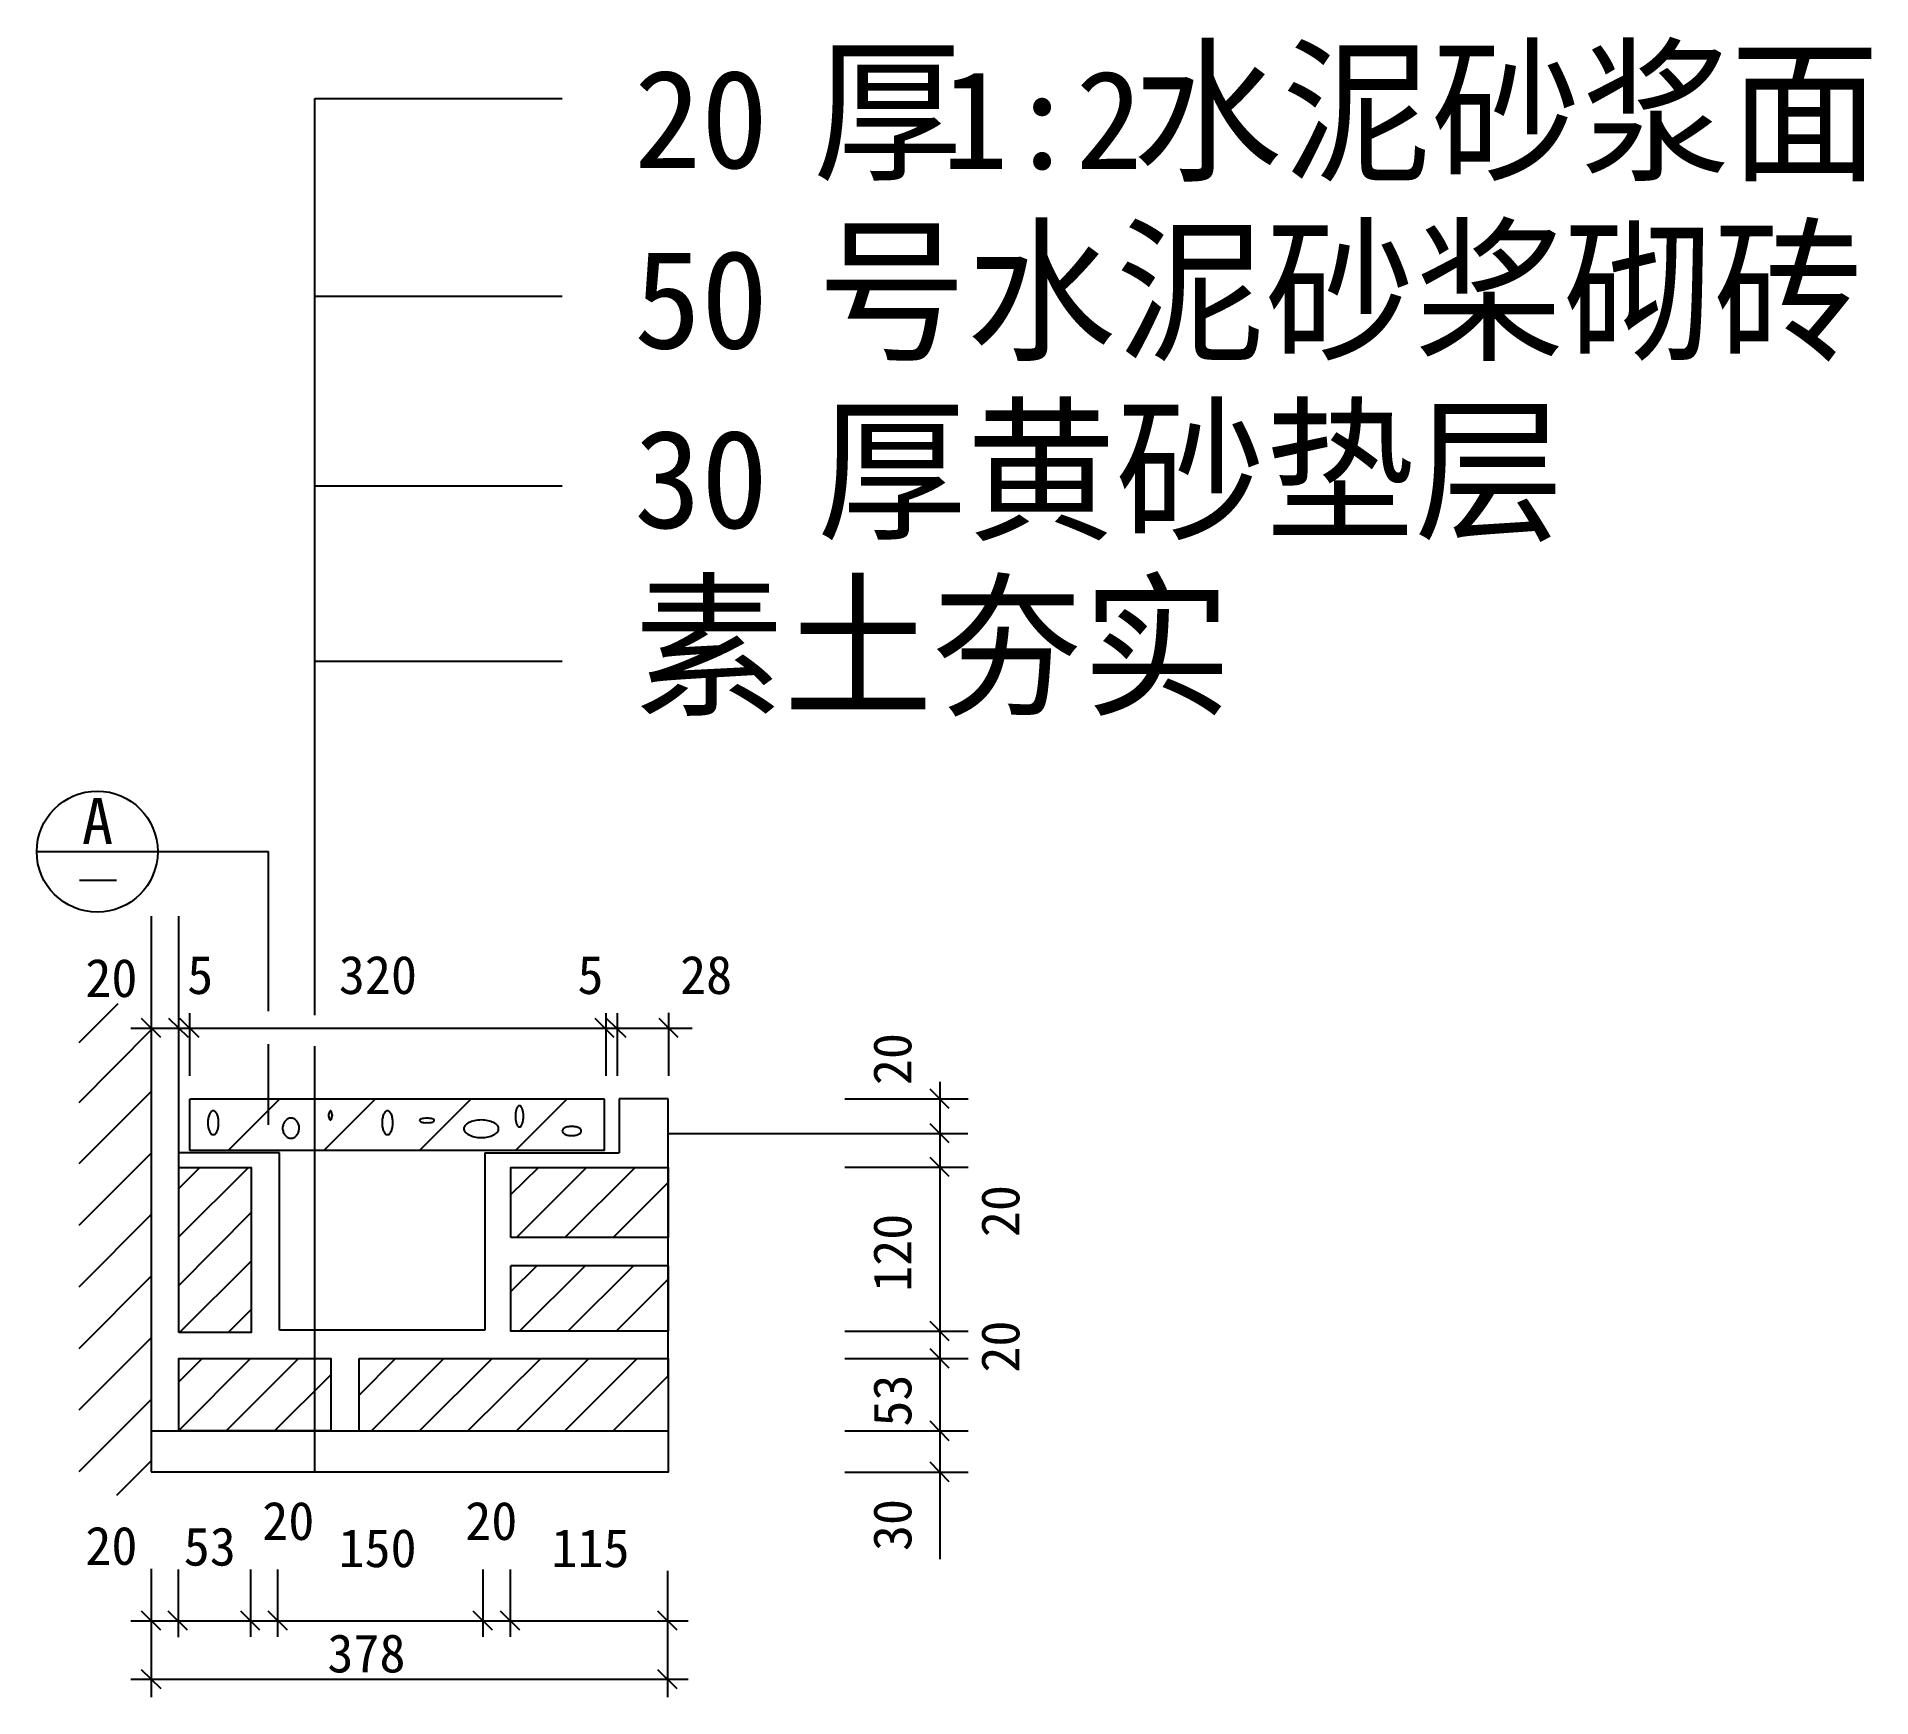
# Model space of a CAD drawing. Header units: metres. Extents: x 407.5 to 455.4, y 190.8 to 234.1.
import ezdxf

# ---------------------------------------------------------------- set-up
doc = ezdxf.new("R2010")
doc.units = ezdxf.units.M

msp = doc.modelspace()

# ---------------------------------------------------------------- linework, layer by layer
for p, q in [((414.75, 210.25), (414.75, 232.51)), ((414.75, 232.51), (421.21, 232.51)), ((414.75, 227.35), (421.21, 227.35)), ((414.75, 222.39), (421.21, 222.39)), ((414.75, 217.81), (421.21, 217.81)), ((407.49, 212.84), (413.54, 212.84)), ((413.54, 210.25), (413.54, 212.84)), ((408.61, 212.09), (409.57, 212.09)), ((411.2, 204.21), (411.2, 211.15)), ((413.54, 208.67), (413.54, 210.25)), ((414.75, 208.57), (414.75, 210.25)), ((409.61, 208.86), (408.59, 207.84)), ((411.48, 208.62), (411.48, 206.98)), ((422.35, 208.62), (422.35, 206.98)), ((422.65, 208.62), (422.65, 206.98)), ((423.99, 208.63), (423.99, 206.98)), ((410.48, 208.18), (408.59, 206.28)), ((409.95, 208.23), (424.61, 208.23)), ((413.54, 205.7), (413.54, 207.81)), ((414.75, 196.63), (414.75, 207.76)), ((410.48, 206.57), (408.59, 204.68)), ((431.07, 206.83), (431.07, 194.36)), ((411.49, 205.03), (411.49, 206.37)), ((412.49, 205.03), (413.83, 206.37)), ((414.99, 205.03), (416.33, 206.37)), ((417.49, 205.03), (418.83, 206.37)), ((419.99, 205.03), (421.33, 206.37)), ((423.98, 206.38), (422.7, 206.38)), ((422.7, 206.38), (422.7, 204.97)), ((423.98, 199.15), (423.98, 206.38)), ((428.59, 206.38), (431.81, 206.38)), ((410.48, 204.96), (408.59, 203.07)), ((413.83, 204.97), (411.2, 204.97)), ((411.2, 202.78), (413.02, 204.59)), ((411.2, 204.04), (411.75, 204.59)), ((422.32, 205.03), (411.49, 205.03)), ((413.83, 200.34), (413.83, 204.97)), ((419.19, 204.97), (419.19, 200.34)), ((419.19, 204.97), (422.7, 204.97)), ((419.87, 203.88), (420.59, 204.59)), ((420.02, 202.76), (421.85, 204.59)), ((421.28, 202.76), (423.12, 204.59)), ((428.59, 204.6), (431.81, 204.6)), ((422.54, 202.76), (423.98, 204.2)), ((410.48, 203.36), (408.59, 201.46)), ((411.2, 201.51), (413.09, 203.41)), ((410.48, 201.75), (408.59, 199.85)), ((411.22, 200.28), (413.09, 202.14)), ((419.87, 201.35), (420.55, 202.02)), ((420.1, 200.31), (421.81, 202.02)), ((421.36, 200.31), (423.07, 202.02)), ((422.62, 200.31), (423.98, 201.67)), ((412.49, 200.28), (413.09, 200.88)), ((419.19, 200.34), (413.83, 200.34)), ((428.59, 200.31), (431.81, 200.31)), ((410.48, 200.14), (408.59, 198.25)), ((411.2, 197.72), (413.07, 199.6)), ((411.2, 198.99), (411.81, 199.6)), ((412.44, 197.71), (414.33, 199.6)), ((415.91, 199.6), (423.98, 199.6)), ((415.91, 197.71), (415.91, 199.6)), ((415.91, 198.64), (416.86, 199.6)), ((416.23, 197.71), (418.12, 199.6)), ((417.49, 197.71), (419.38, 199.6)), ((418.75, 197.71), (420.65, 199.6)), ((420.02, 197.71), (421.91, 199.6)), ((421.28, 197.71), (423.17, 199.6)), ((423.98, 199.6), (423.98, 197.71)), ((428.59, 199.6), (431.81, 199.6)), ((413.7, 197.71), (415.17, 199.17)), ((422.54, 197.71), (423.98, 199.15)), ((410.48, 198.53), (408.59, 196.64)), ((428.59, 197.71), (431.81, 197.71)), ((410.48, 196.93), (409.57, 196.02)), ((428.59, 196.63), (431.81, 196.63)), ((410.48, 194.11), (410.48, 190.75)), ((411.18, 194.09), (411.18, 192.32)), ((413.07, 194.09), (413.07, 192.33)), ((413.78, 194.09), (413.78, 192.33)), ((419.14, 194.09), (419.14, 192.33)), ((419.85, 194.09), (419.85, 192.33)), ((423.96, 194.05), (423.96, 190.75)), ((409.95, 192.75), (424.5, 192.75)), ((409.95, 191.22), (424.5, 191.22))]:
    msp.add_line(p, q)
for points in [[(410.48, 211.15), (410.48, 196.64)], [(410.73, 207.98), (410.23, 208.48)], [(411.45, 207.98), (410.94, 208.48)], [(411.73, 207.98), (411.23, 208.48)], [(422.57, 207.98), (422.07, 208.48)], [(422.88, 207.98), (422.37, 208.48)], [(424.24, 207.98), (423.74, 208.48)], [(431.32, 206.13), (430.82, 206.63)], [(422.32, 206.37), (411.49, 206.37)], [(422.32, 205.03), (422.32, 206.37)], [(431.32, 205.23), (430.82, 205.73)], [(423.98, 205.48), (431.8, 205.48)], [(411.2, 200.28), (411.2, 204.59), (413.09, 204.59), (413.09, 200.28), (411.2, 200.28)], [(419.87, 202.76), (419.87, 204.59), (423.98, 204.59), (423.98, 202.76)], [(431.32, 204.35), (430.82, 204.85)], [(423.98, 202.76), (419.87, 202.76)], [(423.98, 202.02), (419.87, 202.02)], [(423.98, 200.31), (419.87, 200.31), (419.87, 202.02)], [(423.98, 202.02), (423.98, 200.31)], [(431.32, 200.06), (430.82, 200.57)], [(431.32, 199.35), (430.82, 199.85)], [(411.2, 197.71), (411.2, 199.6), (415.17, 199.6), (415.17, 197.71), (411.2, 197.71)], [(431.32, 197.45), (430.82, 197.96)], [(423.98, 197.71), (423.98, 196.63), (410.48, 196.63)], [(410.48, 197.71), (423.98, 197.71)], [(431.32, 196.38), (430.82, 196.89)], [(410.73, 192.5), (410.23, 193)], [(411.43, 192.5), (410.92, 193)], [(413.32, 192.5), (412.82, 193)], [(414.04, 192.5), (413.53, 193)], [(419.39, 192.5), (418.89, 193)], [(420.11, 192.5), (419.6, 193)], [(424.21, 192.5), (423.71, 193)], [(410.74, 190.97), (410.23, 191.47)], [(424.21, 190.97), (423.71, 191.47)]]:
    msp.add_lwpolyline(points)
for points in [[(411.96, 205.76, 0.05), (411.97, 205.63, 0.06), (412, 205.54, 0.1), (412.05, 205.46, 0.18), (412.1, 205.45, 0.18), (412.15, 205.46, 0.1), (412.2, 205.54, 0.06), (412.23, 205.63, 0.05), (412.24, 205.76, 0.05), (412.23, 205.88, 0.06), (412.2, 205.98, 0.1), (412.15, 206.05, 0.18), (412.1, 206.07, 0.18), (412.05, 206.05, 0.1), (412, 205.98, 0.06), (411.97, 205.88, 0.05), (411.96, 205.76, 0.05)], [(415.11, 205.95, 0.04), (415.12, 205.9, 0.05), (415.13, 205.86, 0.1), (415.15, 205.84, 0.2), (415.16, 205.83, 0.2), (415.18, 205.84, 0.1), (415.19, 205.86, 0.05), (415.2, 205.9, 0.04), (415.21, 205.95, 0.04), (415.2, 206, 0.05), (415.19, 206.03, 0.1), (415.18, 206.06, 0.2), (415.16, 206.07, 0.2), (415.15, 206.06, 0.1), (415.13, 206.03, 0.05), (415.12, 206, 0.04), (415.11, 205.95, 0.04)], [(416.51, 205.76, 0.05), (416.52, 205.63, 0.06), (416.55, 205.54, 0.1), (416.6, 205.46, 0.18), (416.65, 205.45, 0.18), (416.7, 205.46, 0.1), (416.75, 205.54, 0.06), (416.78, 205.63, 0.05), (416.79, 205.76, 0.05), (416.78, 205.88, 0.06), (416.75, 205.98, 0.1), (416.7, 206.05, 0.18), (416.65, 206.07, 0.18), (416.6, 206.05, 0.1), (416.55, 205.98, 0.06), (416.52, 205.88, 0.05), (416.51, 205.76, 0.05)], [(419.99, 205.93, 0.04), (420, 205.81, 0.05), (420.02, 205.73, 0.1), (420.06, 205.66, 0.21), (420.09, 205.65, 0.21), (420.13, 205.66, 0.1), (420.17, 205.73, 0.05), (420.19, 205.81, 0.04), (420.2, 205.93, 0.04), (420.19, 206.04, 0.05), (420.17, 206.12, 0.1), (420.13, 206.19, 0.21), (420.09, 206.2, 0.21), (420.06, 206.19, 0.1), (420.02, 206.12, 0.05), (420, 206.04, 0.04), (419.99, 205.93, 0.04)], [(414.34, 205.61, 0.08), (414.33, 205.72, 0.09), (414.28, 205.8, 0.1), (414.21, 205.86, 0.12), (414.13, 205.88, 0.12), (414.05, 205.86, 0.1), (413.98, 205.8, 0.09), (413.93, 205.72, 0.08), (413.91, 205.61, 0.08), (413.93, 205.51, 0.09), (413.98, 205.43, 0.1), (414.05, 205.37, 0.12), (414.13, 205.35, 0.12), (414.21, 205.37, 0.1), (414.28, 205.43, 0.09), (414.33, 205.51, 0.08), (414.34, 205.61, 0.08)], [(417.68, 205.88, 0.03), (417.6, 205.87, 0.04), (417.55, 205.86, 0.09), (417.5, 205.84, 0.24), (417.49, 205.82, 0.24), (417.5, 205.8, 0.09), (417.55, 205.77, 0.04), (417.6, 205.76, 0.03), (417.68, 205.76, 0.03), (417.76, 205.76, 0.04), (417.82, 205.77, 0.09), (417.86, 205.8, 0.24), (417.87, 205.82, 0.24), (417.86, 205.84, 0.09), (417.82, 205.86, 0.04), (417.76, 205.87, 0.03), (417.68, 205.88, 0.03)], [(419.1, 205.83, 0.05), (418.91, 205.81, 0.06), (418.78, 205.76, 0.1), (418.67, 205.68, 0.17), (418.64, 205.6, 0.17), (418.67, 205.52, 0.1), (418.78, 205.44, 0.06), (418.91, 205.39, 0.05), (419.1, 205.37, 0.05), (419.28, 205.39, 0.06), (419.42, 205.44, 0.1), (419.53, 205.52, 0.17), (419.55, 205.6, 0.17), (419.53, 205.68, 0.1), (419.42, 205.76, 0.06), (419.28, 205.81, 0.05), (419.1, 205.83, 0.05)], [(421.21, 205.54, 0.18), (421.23, 205.5, 0.1), (421.28, 205.46, 0.06), (421.36, 205.43, 0.05), (421.46, 205.42, 0.05), (421.56, 205.43, 0.06), (421.64, 205.46, 0.1), (421.7, 205.5, 0.18), (421.71, 205.54, 0.18), (421.7, 205.58, 0.1), (421.64, 205.63, 0.06), (421.56, 205.65, 0.05), (421.46, 205.66, 0.05), (421.36, 205.65, 0.06), (421.28, 205.63, 0.1), (421.23, 205.58, 0.18), (421.21, 205.54, 0.18)]]:
    msp.add_lwpolyline(points, format="xyb")
msp.add_circle((409.07, 212.84), 1.58)

# ---------------------------------------------------------------- texts
for s, height, p in [('厚', 3, (427.76, 230.67)), ('水泥砂浆面', 3, (436.11, 230.67)), ('20', 2.57, (423.09, 230.69)), ('1:2', 2.57, (431.12, 230.67)), ('号水泥砂桨砌砖', 3, (427.87, 225.98)), ('50', 2.57, (423.09, 225.98)), ('厚黄砂垫层', 3, (427.87, 221.29)), ('30', 2.57, (423.09, 221.29)), ('素土夯实', 3, (423.09, 216.7)), ('A ', 1.2, (408.67, 213.04)), ('20 ', 1, (408.76, 209.04)), ('5', 1, (411.42, 209.12)), ('320 ', 1, (415.38, 209.12)), ('5', 1, (421.61, 209.12)), ('28', 1, (424.29, 209.12)), ('20 ', 1, (413.38, 194.86)), ('20 ', 1, (418.68, 194.86)), ('20 ', 1, (408.76, 194.21)), ('53', 1, (411.33, 194.19)), ('150', 1, (415.37, 194.15)), ('115', 1, (420.93, 194.15)), ('378', 1, (415.08, 191.4))]:
    msp.add_text(s, height=height).set_placement(p)
for s, p in [('20', (430.33, 206.74)), ('20', (433.15, 202.77)), ('120', (430.33, 201.34)), ('20', (433.15, 199.23)), ('53 ', (430.33, 197.82)), ('30', (430.33, 194.57))]:
    msp.add_text(s, height=1, rotation=90).set_placement(p)

doc.saveas('drawing.dxf')
